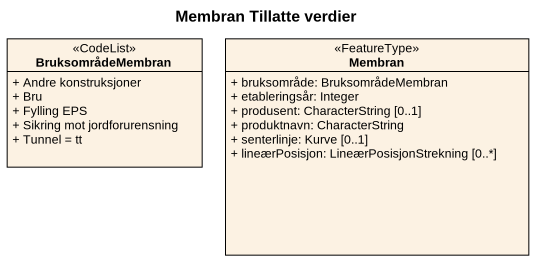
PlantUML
@startuml
title Membran Tillatte verdier
hide circle
hide empty members
skinparam classAttributeIconSize 0
class BruksområdeMembran <<CodeList>> {
  + Andre konstruksjoner
  + Bru
  + Fylling EPS
  + Sikring mot jordforurensning
  + Tunnel = tt
}
class Membran <<FeatureType>> {
  + bruksområde: BruksområdeMembran
  + etableringsår: Integer
  + produsent: CharacterString [0..1]
  + produktnavn: CharacterString
  + senterlinje: Kurve [0..1]
  + lineærPosisjon: LineærPosisjonStrekning [0..*]
}
@enduml
